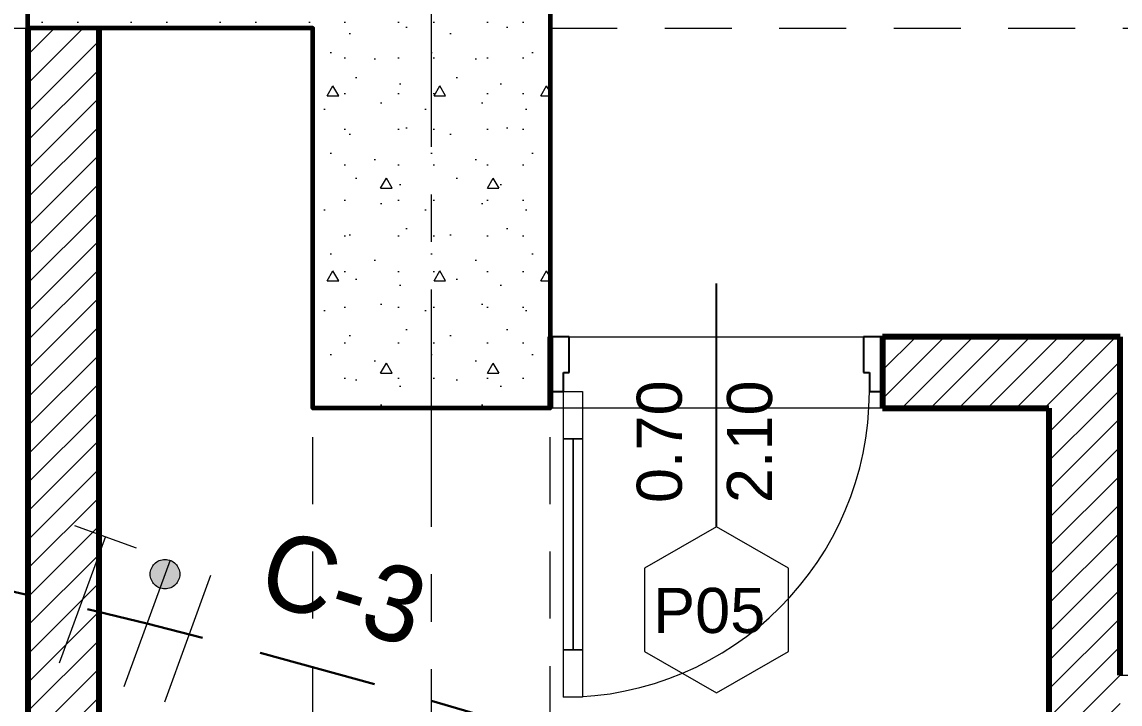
# Model space of a CAD drawing. Header units: inches. Extents: x -19 to 5698, y -728 to 92.
# Drawn here: x 413.458 to 415.77, y 15.477 to 16.913 of the extents above; entities that cross this region are included whole.
import ezdxf

# ---------------------------------------------------------------- set-up
doc = ezdxf.new("R2010")
doc.units = ezdxf.units.IN
doc.header["$MEASUREMENT"] = 0
doc.set_wipeout_variables(frame=1)
for name, pattern in [('CONTINUA', [0]), ('HIDDEN', [0.375, 0.25, -0.125]), ('Hidden Line', [0.195611, 0.141111, -0.0545]), ('Punto & Raya', [0.65, 0.5, -0.075, 0, -0.075]), ('RAYITAS', [0.375, 0.25, -0.125]), ('Wipeout_Contour', [1, 0, -1])]:
    doc.linetypes.add(name, pattern=pattern)
for name, color, linetype, lineweight in [('00 conduct tomacorr', 120, 'HIDDEN', 30), ('00 IE CKTO ILUMINACION', 3, 'Continuous', 50), ('T-TECHO-E', 150, 'Continuous', 20), ('TOMACORRIENTE', 22, 'RAYITAS', 9)]:
    doc.layers.add(name, color=color, linetype=linetype, lineweight=lineweight)
for name, color, linetype in [('02 _ ARQ _ ALB _ Ejes Generales', 251, 'Continuous'), ('02 _ ARQ _ ZON _ Espacio.3D', 7, 'Continuous'), ('08 _ STR _ EXT _ 06 Columnas', 7, 'Continuous'), ('08 _ STR _ EXT _ 09 Vigas', 251, 'Continuous'), ('Estructura - 04 MURO', 7, 'Continuous')]:
    doc.layers.add(name, color=color, linetype=linetype)
doc.styles.add('Estilo_Generado_4', font='swisse.ttf')
pattern_1 = [(45, (370.000076, 2e-08), (-0.03005204, 0.03005204), [])]

# ---------------------------------------------------------------- blocks, each defined once
blk = doc.blocks.new('a')
at = {"layer": 'TOMACORRIENTE', "ltscale": 0.05}
h = blk.add_hatch(color=4, dxfattribs=at)
edge = h.paths.add_edge_path()
edge.add_arc((0, 0.0752), 0.0211, 0, 360)
at = {"layer": 'TOMACORRIENTE', "color": 4}
for p, q in [((-0.1455, 0.0963), (-0.0515, 0.0963)), ((-0.0985, 0.0963), (-0.0985, -0.0966)), ((0, 0.0963), (0, -0.0963)), ((0.0623, -0.0963), (0.0623, 0.0963))]:
    blk.add_line(p, q, dxfattribs=at)
blk.add_circle((0, 0.0752), 0.0211, dxfattribs=at)
blk = doc.blocks.new('CABLE 3FACE')
at = {"layer": 'T-TECHO-E', "rotation": 59.94170052614085}
blk.add_blockref('a', (0, 0), dxfattribs=at)

msp = doc.modelspace()

# ---------------------------------------------------------------- linework, layer by layer
at = {"layer": '02 _ ARQ _ ALB _ Ejes Generales', "color": 251, "linetype": 'Punto & Raya', "lineweight": 13, "true_color": 0x636466}
msp.add_line((414.3201, 3.05), (414.3201, 44.9), dxfattribs=at)
at = {"layer": '02 _ ARQ _ ZON _ Espacio.3D', "color": 254, "linetype": 'Continuous', "lineweight": 0, "flags": 128}
msp.add_lwpolyline([(390.0701, 17.4), (414.5701, 17.4), (414.5701, 16.25), (415.7701, 16.25), (415.7701, 15.5372), (417.4201, 15.5372), (417.4201, 15.1499), (418.3201, 15.1499), (418.3204, 17.1), (417.8201, 17.1), (417.8201, 19.05), (415.6804, 19.05), (415.6804, 20.35), (416.6701, 20.35)], dxfattribs=at)
msp.add_lwpolyline([(407.12, 16.5), (407.12, 8.1), (407.5701, 8.1), (407.5701, 7.7), (407.7701, 7.7), (407.7701, 7.3311), (413.6701, 7.3311), (413.6701, 7.7), (414.0701, 7.7), (414.0701, 8.1), (414.5701, 8.1), (414.5701, 7.35), (420.6701, 7.35), (420.6701, 7.7), (421.0701, 7.7), (421.0701, 8.1), (421.4201, 8.1), (421.4199, 11.45), (413.47, 11.4499), (413.47, 16.9), (413.47, 17.35), (407.5701, 17.3493), (407.5701, 16.5)], close=True, dxfattribs=at)
at = {"layer": '02 _ ARQ _ ZON _ Espacio.3D', "color": 9, "linetype": 'Continuous', "lineweight": 5, "flags": 128}
msp.add_lwpolyline([(413.62, 16.9), (413.62, 11.6999), (415.77, 11.7), (415.77, 12.6005), (415.62, 12.6005), (415.62, 16.1), (414.07, 16.1), (414.07, 16.9)], close=True, dxfattribs=at)
at = {"layer": '08 _ STR _ EXT _ 09 Vigas', "color": 251, "linetype": 'Hidden Line', "lineweight": 13, "true_color": 0x636466}
for p, q in [((414.0701, 7.7), (414.0701, 16.9)), ((414.5701, 16.9), (421.0701, 16.9)), ((414.5701, 7.7), (414.5701, 16.9)), ((414.5701, 16.9), (421.0701, 16.9))]:
    msp.add_line(p, q, dxfattribs=at)
at = {"layer": 'Estructura - 04 MURO', "color": 152, "linetype": 'Continuous', "lineweight": 25}
msp.add_line((414.9201, 15.85), (414.9201, 16.3625), dxfattribs=at)
at = {"layer": 'Estructura - 04 MURO', "color": 7, "linetype": 'Continuous', "lineweight": 80}
for p, q in [((414.5701, 16.25), (414.5701, 16.135)), ((414.5701, 16.25), (414.5701, 16.135)), ((414.5701, 16.25), (414.5701, 16.135)), ((414.5701, 16.135), (414.5701, 16.1)), ((414.5701, 16.135), (414.5701, 16.1))]:
    msp.add_line(p, q, dxfattribs=at)
at = {"layer": 'Estructura - 04 MURO', "color": 165, "linetype": 'Continuous', "lineweight": 25}
for p, q in [((414.5701, 16.25), (414.5701, 16.135)), ((414.6101, 16.25), (414.5701, 16.25)), ((414.6101, 16.175), (414.6101, 16.25)), ((415.2301, 16.25), (415.2301, 16.175)), ((414.5981, 16.135), (414.5981, 16.175)), ((414.5981, 16.175), (414.6101, 16.175)), ((415.2301, 16.175), (415.2421, 16.175)), ((415.2421, 16.175), (415.2421, 16.135)), ((414.5701, 16.135), (414.5981, 16.135))]:
    msp.add_line(p, q, dxfattribs=at)
at = {"layer": 'Estructura - 04 MURO', "color": 165, "linetype": 'Continuous', "lineweight": 15}
for p, q in [((414.5981, 16.035), (414.5981, 16.135)), ((414.5981, 16.135), (414.6381, 16.135)), ((414.6381, 16.135), (414.6381, 16.035)), ((414.6381, 16.035), (414.5981, 16.035)), ((414.6181, 15.591), (414.6181, 16.035)), ((414.5981, 15.491), (414.5981, 15.591)), ((414.5981, 15.591), (414.6381, 15.591)), ((414.6381, 15.591), (414.6381, 15.491)), ((414.6381, 15.491), (414.5981, 15.491))]:
    msp.add_line(p, q, dxfattribs=at)
at = {"layer": 'Estructura - 04 MURO', "color": 165, "linetype": 'Continuous', "lineweight": 15, "flags": 128}
for points in [[(414.5981, 15.591), (414.5981, 16.035), (414.6181, 16.035), (414.6181, 15.591)], [(414.6181, 15.591), (414.6181, 16.035), (414.6381, 16.035), (414.6381, 15.591)]]:
    msp.add_lwpolyline(points, close=True, dxfattribs=at)
at = {"layer": 'Estructura - 04 MURO', "color": 251, "linetype": 'Continuous', "lineweight": 13, "flags": 128}
msp.add_lwpolyline([(414.9201, 15.5), (415.0716, 15.5875), (415.0716, 15.7625), (414.9201, 15.85), (414.7685, 15.7625), (414.7685, 15.5875)], close=True, dxfattribs=at)
at = {"layer": 'Estructura - 04 MURO', "color": 165, "linetype": 'Continuous', "lineweight": 15}
msp.add_arc((414.5981, 16.135), 0.644, 270, 0, dxfattribs=at)

# ---------------------------------------------------------------- texts
at = {"layer": '00 IE CKTO ILUMINACION', "color": 4, "linetype": 'CONTINUA', "lineweight": 15}
msp.add_text('C-3', height=0.15962, rotation=342.7932, dxfattribs=at).set_placement((413.9471, 15.6967))
at = {"layer": 'Estructura - 04 MURO', "color": 251, "lineweight": 25, "char_height": 0.095, "attachment_point": 7, "rotation": 90, "style": 'Estilo_Generado_4'}
for s, insert in [('\\A1;{\\pql;\\pt0;\\fSwis721 Ex BT|b0|i0|c0|p34;0.70\\fSwis721 Ex BT|b0|i0|c0|p34;\\A1{\\H.66x;\\S^  ;}\\fSwis721 Ex BT|b0|i0|c0|p34;\\fSwis721 Ex BT|b0|i0|c0|p34;}', (414.875, 15.9)), ('\\A1;{\\pql;\\pt0;\\fSwis721 Ex BT|b0|i0|c0|p34;2.10\\fSwis721 Ex BT|b0|i0|c0|p34;\\A1{\\H.66x;\\S^  ;}\\fSwis721 Ex BT|b0|i0|c0|p34;\\fSwis721 Ex BT|b0|i0|c0|p34;}', (415.065, 15.9))]:
    msp.add_mtext(s, dxfattribs=dict(at, insert=insert))
at = {"layer": 'Estructura - 04 MURO', "color": 251, "lineweight": 25, "insert": (414.7867, 15.625), "char_height": 0.095, "attachment_point": 7, "style": 'Estilo_Generado_4'}
msp.add_mtext('\\A1;{\\pql;\\pt0;\\fSwis721 Ex BT|b0|i0|c0|p34;P05\\fSwis721 Ex BT|b0|i0|c0|p34;\\fSwis721 Ex BT|b0|i0|c0|p34;\\fSwis721 Ex BT|b0|i0|c0|p34;}', dxfattribs=at)

# ---------------------------------------------------------------- next in the draw order: wipeouts: each hides what was drawn before it
at = {"color": 254, "linetype": 'Wipeout_Contour', "lineweight": 0, "ltscale": 13039.254026}
msp.add_wipeout([(413.62, 11.6999), (413.62, 16.9), (413.47, 16.9), (413.47, 11.6999)], dxfattribs=at).dxf.layer = 'Estructura - 04 MURO'
at = {"color": 254, "linetype": 'Wipeout_Contour', "lineweight": 0, "ltscale": 9786.341465}
msp.add_wipeout([(415.62, 16.1), (415.77, 16.25), (415.62, 16.25)], dxfattribs=at).dxf.layer = 'Estructura - 04 MURO'

# ---------------------------------------------------------------- next in the draw order: hatches: boundary and pattern name
at = {"layer": '08 _ STR _ EXT _ 06 Columnas', "linetype": 'Continuous', "lineweight": 9}
h = msp.add_hatch(dxfattribs=at)
h.set_pattern_fill('HORMIGÓN_EN_MASA_0002', style=0, pattern_type=2)
h.set_pattern_definition([(0, (370.00008, 2e-08), (0, 0.3897114), [0.024375, -0.200625]), (0, (370.11258, 0.19486), (0, 0.3897114), [0.024375, -0.200625]), (60, (370.00008, 2e-08), (-0.3375, 0.1948557), [0.024375, -0.200625]), (60, (370.22508, 2e-08), (-0.3375, 0.1948557), [0.024375, -0.200625]), (120, (370.02445, 2e-08), (0.3375, 0.1948557), [0.024375, -0.200625]), (120, (370.24945, 2e-08), (0.3375, 0.1948557), [0.024375, -0.200625]), (0, (370.000076, 0.0375), (0, 0.075), [0, -0.075, 0, -0.1125]), (45, (370.037576, 0.0375), (-0.05303301, 0.05303301), [0, -0.05625, 0, -0.09375])])
h.paths.add_polyline_path([(413.47, 17.4), (413.47, 16.9), (414.07, 16.9), (414.07, 16.1), (414.57, 16.1), (414.57, 17.4)])
at = {"layer": 'Estructura - 04 MURO', "linetype": 'Continuous', "lineweight": 5}
h = msp.add_hatch(dxfattribs=at)
h.set_pattern_fill('LADRILLO_COMÚN_0002', color=250, style=0, pattern_type=2)
h.set_pattern_definition(pattern_1)
h.paths.add_polyline_path([(413.62, 11.6999), (413.62, 16.9), (413.47, 16.9), (413.47, 11.6999)])
h = msp.add_hatch(dxfattribs=at)
h.set_pattern_fill('LADRILLO_COMÚN_0002', color=250, style=0, pattern_type=2)
h.set_pattern_definition(pattern_1)
h.paths.add_polyline_path([(415.62, 16.1), (415.77, 16.25), (415.62, 16.25)])

# ---------------------------------------------------------------- next in the draw order: linework, layer by layer
at = {"layer": '08 _ STR _ EXT _ 06 Columnas', "color": 7, "linetype": 'Continuous', "lineweight": 60, "flags": 128}
msp.add_lwpolyline([(413.47, 17.4), (414.57, 17.4), (414.57, 16.1), (414.07, 16.1), (414.07, 16.9), (413.47, 16.9)], close=True, dxfattribs=at)
at = {"layer": '08 _ STR _ EXT _ 09 Vigas', "color": 251, "linetype": 'Hidden Line', "lineweight": 13, "true_color": 0x636466}
msp.add_line((407.5701, 16.9), (414.0701, 16.9), dxfattribs=at)
at = {"layer": 'Estructura - 04 MURO', "color": 7, "linetype": 'Continuous', "lineweight": 80, "flags": 128}
for points in [[(413.47, 16.9), (413.47, 11.6999)], [(413.62, 11.6999), (413.62, 16.9)]]:
    msp.add_lwpolyline(points, dxfattribs=at)

# ---------------------------------------------------------------- next in the draw order: block references
at = {"layer": '00 conduct tomacorr', "xscale": 1.47256122672843, "yscale": 1.47256122672843, "zscale": 1.47256122672843, "rotation": 279.9517807691466}
msp.add_blockref('CABLE 3FACE', (413.7207, 15.6462), dxfattribs=at)

# ---------------------------------------------------------------- next in the draw order: wipeouts: each hides what was drawn before it
at = {"color": 254, "linetype": 'Wipeout_Contour', "lineweight": 0, "ltscale": 13047.853723}
msp.add_wipeout([(415.62, 16.1), (415.62, 12.7505), (415.77, 12.7505), (415.77, 16.1)], dxfattribs=at).dxf.layer = 'Estructura - 04 MURO'

# ---------------------------------------------------------------- next in the draw order: hatches: boundary and pattern name
at = {"layer": 'Estructura - 04 MURO', "linetype": 'Continuous', "lineweight": 5}
h = msp.add_hatch(dxfattribs=at)
h.set_pattern_fill('LADRILLO_COMÚN_0002', color=250, style=0, pattern_type=2)
h.set_pattern_definition(pattern_1)
h.paths.add_polyline_path([(415.62, 16.1), (415.62, 12.7505), (415.77, 12.7505), (415.77, 16.1)])

# ---------------------------------------------------------------- next in the draw order: linework, layer by layer
at = {"layer": '00 conduct tomacorr'}
msp.add_arc((410.0682, 1.0029), 15.092, 68.41573, 83.57302, dxfattribs=at)

# ---------------------------------------------------------------- next in the draw order: wipeouts: each hides what was drawn before it
at = {"color": 254, "linetype": 'Wipeout_Contour', "lineweight": 0, "ltscale": 9785.485774}
msp.add_wipeout([(415.62, 16.1), (415.77, 16.1), (415.77, 16.25)], dxfattribs=at).dxf.layer = 'Estructura - 04 MURO'

# ---------------------------------------------------------------- next in the draw order: hatches: boundary and pattern name
at = {"layer": 'Estructura - 04 MURO', "linetype": 'Continuous', "lineweight": 5}
h = msp.add_hatch(dxfattribs=at)
h.set_pattern_fill('LADRILLO_COMÚN_0002', color=250, style=0, pattern_type=2)
h.set_pattern_definition(pattern_1)
h.paths.add_polyline_path([(415.62, 16.1), (415.77, 16.1), (415.77, 16.25)])

# ---------------------------------------------------------------- next in the draw order: linework, layer by layer
at = {"layer": 'Estructura - 04 MURO', "color": 7, "linetype": 'Continuous', "lineweight": 80, "flags": 128}
for points in [[(415.77, 16.25), (415.62, 16.25)], [(415.77, 15.5372), (415.77, 16.25)], [(415.62, 16.1), (415.62, 12.6505)]]:
    msp.add_lwpolyline(points, dxfattribs=at)

# ---------------------------------------------------------------- next in the draw order: wipeouts: each hides what was drawn before it
at = {"color": 254, "linetype": 'Wipeout_Contour', "lineweight": 0, "ltscale": 13046.884893}
msp.add_wipeout([(415.62, 16.25), (415.2701, 16.25), (415.2701, 16.1), (415.62, 16.1)], dxfattribs=at).dxf.layer = 'Estructura - 04 MURO'

# ---------------------------------------------------------------- next in the draw order: hatches: boundary and pattern name
at = {"layer": 'Estructura - 04 MURO', "linetype": 'Continuous', "lineweight": 5}
h = msp.add_hatch(dxfattribs=at)
h.set_pattern_fill('LADRILLO_COMÚN_0002', color=250, style=0, pattern_type=2)
h.set_pattern_definition(pattern_1)
h.paths.add_polyline_path([(415.62, 16.25), (415.2701, 16.25), (415.2701, 16.1), (415.62, 16.1)])

# ---------------------------------------------------------------- next in the draw order: linework, layer by layer
at = {"layer": 'Estructura - 04 MURO', "color": 165, "linetype": 'Continuous', "lineweight": 25}
for p, q in [((415.2701, 16.25), (415.2301, 16.25)), ((415.2701, 16.135), (415.2701, 16.25)), ((415.2421, 16.135), (415.2701, 16.135))]:
    msp.add_line(p, q, dxfattribs=at)
at = {"layer": 'Estructura - 04 MURO', "color": 7, "linetype": 'Continuous', "lineweight": 80}
for p, q in [((415.2701, 16.25), (415.2701, 16.135)), ((415.2701, 16.25), (415.2701, 16.135)), ((415.2701, 16.25), (415.2701, 16.135)), ((415.2701, 16.135), (415.2701, 16.1)), ((415.2701, 16.135), (415.2701, 16.1))]:
    msp.add_line(p, q, dxfattribs=at)
at = {"layer": 'Estructura - 04 MURO', "color": 7, "linetype": 'Continuous', "lineweight": 80, "flags": 128}
for points in [[(415.62, 16.25), (415.2701, 16.25)], [(415.2701, 16.1), (415.62, 16.1)]]:
    msp.add_lwpolyline(points, dxfattribs=at)

doc.saveas('drawing.dxf')
